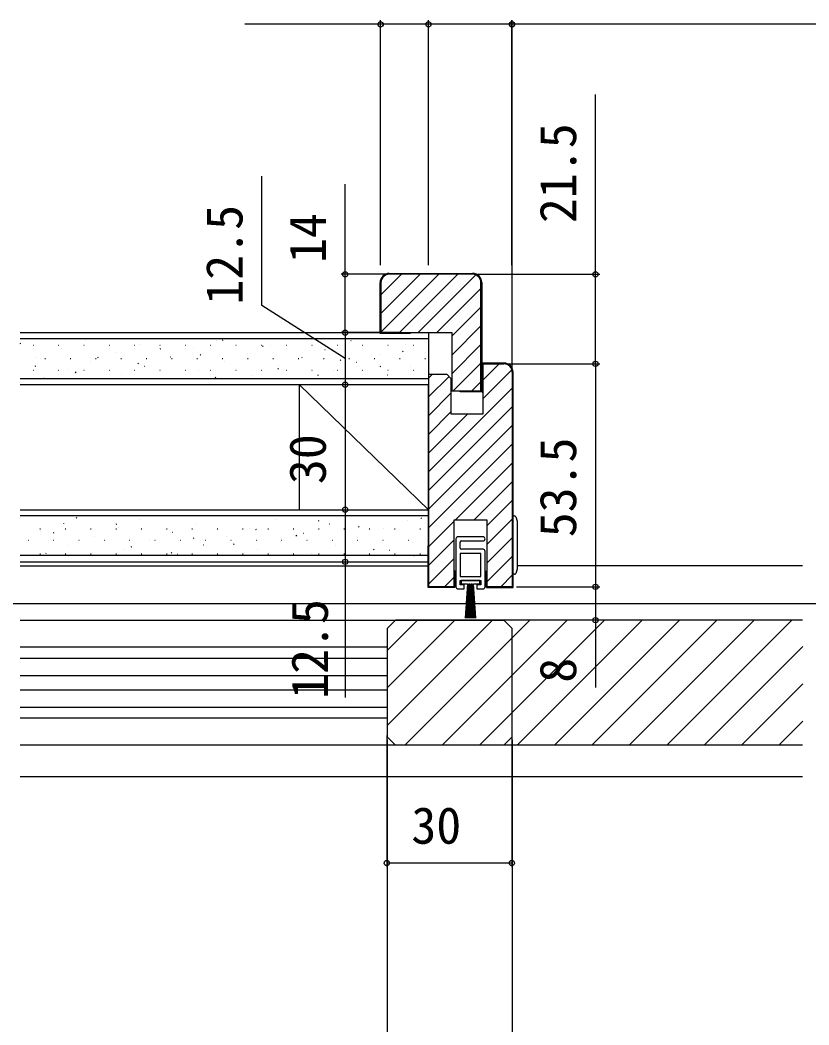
# Model space of a CAD drawing. Units: millimetres, scale not verified. Extents: x -525 to 525, y -783 to 779.
# Drawn here: x -1.9 to 187.4, y 155 to 396.2 of the extents above; entities that cross this region are included whole.
import ezdxf
from ezdxf.enums import TextEntityAlignment as Align

# ---------------------------------------------------------------- set-up
doc = ezdxf.new("R2010")
doc.units = ezdxf.units.MM
doc.header["$LTSCALE"] = 4
for name, color, linetype in [('0-5_YKK_12', 2, 'Continuous'), ('0-6_YKK_13', 4, 'Continuous'), ('0-8_YKK_D', 6, 'Continuous'), ('0-A_YSS_K', 3, 'Continuous'), ('0-B_YSS_KE', 3, 'Continuous')]:
    doc.layers.add(name, color=color, linetype=linetype)
doc.styles.add('ＭＳ ゴシック', font='')
doc.styles.get('ＭＳ ゴシック').set_extended_font_data('MS Gothic')

msp = doc.modelspace()

# ---------------------------------------------------------------- linework, layer by layer
at = {"layer": '0-5_YKK_12'}
for p, q in [((-1.926, 265.18), (96.161, 265.18)), ((185.824, 265.18), (117.352, 265.18)), ((-150.339, 256.18), (352.574, 256.18)), ((-1.926, 252.18), (114.161, 252.18)), ((86.161, 250.18), (88.161, 252.18)), ((86.161, 244.896), (93.446, 252.18)), ((86.161, 235.916), (102.426, 252.18)), ((86.161, 226.935), (111.406, 252.18)), ((185.824, 252.18), (88.161, 252.18)), ((114.161, 252.18), (116.161, 250.18)), ((116.161, 247.955), (120.386, 252.18)), ((116.161, 238.975), (129.367, 252.18)), ((116.161, 229.995), (138.347, 252.18)), ((117.327, 222.18), (147.327, 252.18)), ((126.307, 222.18), (156.307, 252.18)), ((135.288, 222.18), (165.288, 252.18)), ((144.268, 222.18), (174.268, 252.18)), ((153.248, 222.18), (183.248, 252.18)), ((86.161, 250.18), (86.161, 224.18)), ((116.161, 224.18), (116.161, 250.18)), ((90.386, 222.18), (116.161, 247.955)), ((86.161, 245.68), (-1.926, 245.68)), ((162.228, 222.18), (185.911, 245.863)), ((-1.926, 243.08), (86.161, 243.08)), ((-1.926, 238.88), (86.161, 238.88)), ((99.367, 222.18), (116.161, 238.975)), ((171.209, 222.18), (185.911, 236.883)), ((-1.926, 235.48), (86.161, 235.48)), ((-1.926, 231.28), (86.161, 231.28)), ((108.347, 222.18), (116.161, 229.995)), ((86.161, 228.68), (-1.926, 228.68)), ((180.189, 222.18), (185.911, 227.903)), ((114.161, 222.18), (-1.926, 222.18)), ((88.161, 222.18), (86.161, 224.18)), ((185.824, 222.18), (88.161, 222.18)), ((116.161, 224.18), (114.161, 222.18)), ((-1.926, 214.68), (185.824, 214.68))]:
    msp.add_line(p, q, dxfattribs=at)
at = {"layer": '0-6_YKK_13'}
for p, q in [((116.352, 277.18), (116.733, 277.18)), ((116.352, 263.18), (116.352, 277.18)), ((117.019, 276.972), (117.352, 275.93)), ((117.352, 275.93), (117.352, 275.674)), ((117.352, 275.674), (117.352, 264.687)), ((102.661, 271.68), (102.661, 260.18)), ((109.161, 272.18), (103.161, 272.18)), ((103.661, 269.48), (103.661, 270.88)), ((103.961, 271.18), (109.161, 271.18)), ((103.661, 268.18), (103.661, 262.68)), ((108.661, 268.18), (103.661, 268.18)), ((109.161, 269.18), (103.961, 269.18)), ((108.661, 262.68), (108.661, 268.18)), ((109.661, 260.18), (109.661, 268.68)), ((116.733, 263.18), (116.352, 263.18)), ((117.352, 264.43), (117.019, 263.389)), ((117.352, 264.687), (117.352, 264.43)), ((103.661, 262.68), (108.661, 262.68))]:
    msp.add_line(p, q, dxfattribs=at)
for points in [[(103.161, 259.68), (104.661, 259.68), (104.661, 260.68), (103.661, 260.68), (103.661, 261.68), (108.661, 261.68), (108.661, 260.68), (107.661, 260.68), (107.661, 259.68), (109.161, 259.68)], [(108.411, 261.68), (103.911, 261.68), (103.911, 260.88), (105.411, 260.88), (104.911, 252.68)], [(105.511, 260.88), (105.551, 260.88), (105.123, 252.68)], [(105.651, 260.88), (105.691, 260.88), (105.335, 252.68)], [(105.791, 260.88), (105.831, 260.88), (105.546, 252.68)], [(105.931, 260.88), (105.971, 260.88), (105.758, 252.68)], [(106.071, 260.88), (106.111, 260.88), (105.985, 252.68)], [(106.338, 252.68), (106.211, 260.88), (106.251, 260.88)], [(106.564, 252.68), (106.351, 260.88), (106.391, 260.88)], [(106.776, 252.68), (106.491, 260.88), (106.531, 260.88)], [(106.988, 252.68), (106.631, 260.88), (106.671, 260.88)], [(107.199, 252.68), (106.771, 260.88), (106.811, 260.88)], [(107.411, 252.68), (106.911, 260.88), (108.411, 260.88), (108.411, 261.68)]]:
    msp.add_lwpolyline(points, dxfattribs=at)
for centre, radius, start, end in [((116.733, 276.88), 0.3, 17.74467, 90), ((103.161, 271.68), 0.5, 90, 180), ((103.961, 270.88), 0.3, 90, 180), ((109.161, 271.68), 0.5, 270, 90), ((103.961, 269.48), 0.3, 180, 270), ((109.161, 268.68), 0.5, 0, 90), ((116.733, 263.48), 0.3, 270, 342.25533), ((103.161, 260.18), 0.5, 180, 270), ((109.161, 260.18), 0.5, 270, 0)]:
    msp.add_arc(centre, radius, start, end, dxfattribs=at)
at = {"layer": '0-8_YKK_D'}
for p, q in [((84.574, 337.379), (84.574, 396.179)), ((96.074, 337.379), (96.074, 396.179)), ((96.074, 337.379), (96.074, 396.179)), ((116.074, 337.379), (116.074, 396.179)), ((116.161, 312.68), (116.161, 396.179)), ((116.074, 395.179), (96.074, 395.179)), ((285.074, 395.179), (116.161, 395.179)), ((85.661, 335.179), (75.074, 335.179)), ((107.661, 335.179), (137.161, 335.179)), ((89.536, 321.179), (75.074, 321.179)), ((76.074, 321.179), (76.074, 308.679)), ((115.161, 313.68), (137.161, 313.68)), ((115.161, 313.68), (137.161, 313.68)), ((136.161, 313.68), (136.161, 260.18)), ((76.074, 308.679), (76.074, 278.679)), ((117.161, 260.18), (137.161, 260.18)), ((117.161, 260.18), (137.161, 260.18)), ((86.074, 224.479), (86.074, 192.877)), ((116.074, 224.479), (116.074, 192.877)), ((86.161, 223.48), (86.161, 116.181)), ((116.161, 223.48), (116.161, 136.181)), ((116.074, 193.877), (86.074, 193.877))]:
    msp.add_line(p, q, dxfattribs=at)
for points in [[(96.074, 395.179), (84.574, 395.179), (52.024, 395.179)], [(136.161, 313.68), (136.161, 335.179), (136.161, 378.305)], [(76.074, 314.929), (56.074, 327.718), (56.074, 358.718)], [(76.074, 321.179), (76.074, 335.179), (76.074, 356.797)], [(76.074, 278.679), (76.074, 266.179), (76.074, 233.629)], [(136.161, 260.18), (136.161, 252.18), (136.161, 235.989)]]:
    msp.add_lwpolyline(points, dxfattribs=at)
for centre in [(84.574, 395.179), (96.074, 395.179), (96.074, 395.179), (116.074, 395.179), (116.161, 395.179), (76.074, 335.179), (136.161, 335.179), (76.074, 321.179), (76.074, 321.179), (136.161, 313.68), (136.161, 313.68), (76.074, 308.679), (76.074, 308.679), (76.074, 278.679), (76.074, 278.679), (76.074, 266.179), (136.161, 260.18), (136.161, 260.18), (136.161, 252.18), (86.074, 193.877), (116.074, 193.877)]:
    msp.add_circle(centre, 0.637, dxfattribs=at)
at = {"layer": '0-A_YSS_K'}
for p, q in [((84.661, 330.231), (89.609, 335.179)), ((84.661, 325.741), (94.099, 335.179)), ((84.661, 321.251), (98.589, 335.179)), ((89.079, 321.179), (103.079, 335.179)), ((93.569, 321.179), (107.42, 335.03)), ((98.06, 321.179), (108.661, 331.781)), ((101.661, 320.291), (108.661, 327.291)), ((101.661, 315.8), (108.661, 322.8)), ((96.074, 319.679), (-1.926, 319.679)), ((-1.904, 318.554), (-1.737, 318.665)), ((13.655, 319.455), (13.674, 319.462)), ((26.673, 318.384), (26.692, 318.39)), ((45.178, 319.255), (45.197, 319.261)), ((46.658, 319.354), (46.825, 319.464)), ((77.455, 319.321), (77.474, 319.327)), ((101.661, 311.31), (108.661, 318.31)), ((1.168, 318.188), (1.268, 318.188)), ((7.248, 318.188), (7.348, 318.188)), ((8.075, 317.479), (8.093, 317.486)), ((13.328, 318.188), (13.428, 318.188)), ((19.408, 318.188), (19.508, 318.188)), ((21.093, 316.407), (21.112, 316.414)), ((25.488, 318.188), (25.588, 318.188)), ((31.568, 318.188), (31.668, 318.188)), ((31.674, 317.272), (31.841, 317.382)), ((37.648, 318.188), (37.748, 318.188)), ((39.692, 317.312), (39.711, 317.318)), ((41.279, 315.794), (41.446, 315.904)), ((43.728, 318.188), (43.828, 318.188)), ((49.808, 318.188), (49.908, 318.188)), ((52.71, 316.24), (52.729, 316.247)), ((55.888, 318.188), (55.988, 318.188)), ((56.263, 317.876), (56.43, 317.986)), ((58.197, 318.183), (58.216, 318.189)), ((61.968, 318.188), (62.068, 318.188)), ((68.048, 318.188), (68.148, 318.188)), ((71.215, 317.111), (71.234, 317.118)), ((74.128, 318.188), (74.228, 318.188)), ((80.208, 318.188), (80.308, 318.188)), ((84.234, 316.039), (84.253, 316.046)), ((86.288, 318.188), (86.388, 318.188)), ((89.841, 316.594), (90.007, 316.704)), ((90.474, 318.249), (90.493, 318.256)), ((92.368, 318.188), (92.468, 318.188)), ((1.834, 315.269), (1.853, 315.276)), ((4.018, 314.958), (4.118, 314.958)), ((10.098, 314.958), (10.198, 314.958)), ((14.853, 314.198), (14.872, 314.204)), ((16.178, 314.958), (16.278, 314.958)), ((16.69, 315.19), (16.857, 315.3)), ((22.258, 314.958), (22.358, 314.958)), ((26.295, 313.712), (26.462, 313.822)), ((28.338, 314.958), (28.438, 314.958)), ((34.112, 315.336), (34.13, 315.342)), ((34.418, 314.958), (34.518, 314.958)), ((40.498, 314.958), (40.598, 314.958)), ((46.578, 314.958), (46.678, 314.958)), ((47.13, 314.264), (47.149, 314.271)), ((52.658, 314.958), (52.758, 314.958)), ((58.738, 314.958), (58.838, 314.958)), ((64.818, 314.958), (64.918, 314.958)), ((65.729, 315.168), (65.748, 315.175)), ((70.898, 314.958), (70.998, 314.958)), ((74.857, 314.512), (75.023, 314.622)), ((76.978, 314.958), (77.078, 314.958)), ((78.747, 314.096), (78.766, 314.103)), ((83.058, 314.958), (83.158, 314.958)), ((89.138, 314.958), (89.238, 314.958)), ((95.218, 314.958), (95.318, 314.958)), ((102.02, 307.179), (108.661, 313.82)), ((109.161, 309.83), (113.011, 313.68)), ((1.168, 312.208), (1.268, 312.208)), ((1.706, 313.108), (1.873, 313.218)), ((7.248, 312.208), (7.348, 312.208)), ((9.367, 312.255), (9.385, 312.262)), ((11.311, 311.63), (11.478, 311.74)), ((13.328, 312.208), (13.428, 312.208)), ((19.408, 312.208), (19.508, 312.208)), ((22.385, 311.183), (22.404, 311.19)), ((25.488, 312.208), (25.588, 312.208)), ((27.871, 313.126), (27.89, 313.133)), ((31.568, 312.208), (31.668, 312.208)), ((37.648, 312.208), (37.748, 312.208)), ((40.89, 312.054), (40.909, 312.061)), ((43.728, 312.208), (43.828, 312.208)), ((49.808, 312.208), (49.908, 312.208)), ((55.888, 312.208), (55.988, 312.208)), ((59.873, 312.43), (60.04, 312.54)), ((60.149, 313.192), (60.167, 313.199)), ((61.968, 312.208), (62.068, 312.208)), ((68.048, 312.208), (68.148, 312.208)), ((73.167, 312.12), (73.186, 312.127)), ((74.128, 312.208), (74.228, 312.208)), ((80.208, 312.208), (80.308, 312.208)), ((84.462, 313.034), (84.629, 313.144)), ((86.288, 312.208), (86.388, 312.208)), ((91.766, 313.025), (91.785, 313.031)), ((92.368, 312.208), (92.468, 312.208)), ((96.161, 310.3), (97.041, 311.18)), ((109.161, 305.34), (116.077, 312.255)), ((-1.926, 310.179), (96.074, 310.179)), ((96.074, 308.679), (-1.926, 308.679)), ((3.786, 310.279), (3.805, 310.285)), ((44.889, 310.348), (45.056, 310.458)), ((53.908, 310.982), (53.927, 310.989)), ((69.478, 310.952), (69.645, 311.062)), ((86.186, 311.048), (86.204, 311.055)), ((96.074, 278.679), (96.074, 308.679)), ((96.161, 305.81), (100.996, 310.645)), ((106.51, 307.179), (108.661, 309.33)), ((96.161, 287.85), (116.161, 307.85)), ((96.161, 301.32), (101.461, 306.62)), ((96.161, 283.36), (116.161, 303.36)), ((96.161, 296.83), (101.461, 302.13)), ((96.161, 292.34), (105.501, 301.68)), ((96.161, 278.87), (116.161, 298.87)), ((96.161, 274.379), (116.161, 294.379)), ((102.452, 276.18), (116.161, 289.889)), ((106.942, 276.18), (116.161, 285.399)), ((110.161, 274.909), (116.161, 280.909)), ((-1.926, 278.679), (96.074, 278.679)), ((96.074, 266.179), (96.074, 278.679)), ((96.074, 277.179), (-1.926, 277.179)), ((8.544, 275.411), (8.563, 275.418)), ((11.48, 276.679), (11.647, 276.789)), ((21.085, 275.201), (21.252, 275.311)), ((27.048, 276.282), (27.067, 276.289)), ((40.067, 275.21), (40.086, 275.217)), ((59.326, 276.348), (59.345, 276.355)), ((69.647, 276), (69.813, 276.111)), ((72.344, 275.276), (72.363, 275.283)), ((90.943, 276.181), (90.962, 276.187)), ((94.236, 276.604), (94.403, 276.715)), ((96.161, 269.889), (102.161, 275.889)), ((110.161, 270.419), (116.161, 276.419)), ((2.818, 274.098), (2.918, 274.098)), ((2.963, 273.435), (2.982, 273.441)), ((6.101, 273.119), (6.268, 273.229)), ((8.898, 274.098), (8.998, 274.098)), ((14.978, 274.098), (15.078, 274.098)), ((21.058, 274.098), (21.158, 274.098)), ((21.562, 274.339), (21.581, 274.346)), ((27.138, 274.098), (27.238, 274.098)), ((33.218, 274.098), (33.318, 274.098)), ((34.581, 273.267), (34.6, 273.274)), ((39.298, 274.098), (39.398, 274.098)), ((45.378, 274.098), (45.478, 274.098)), ((51.458, 274.098), (51.558, 274.098)), ((53.085, 274.138), (53.104, 274.145)), ((54.663, 273.918), (54.83, 274.029)), ((57.538, 274.098), (57.638, 274.098)), ((63.618, 274.098), (63.718, 274.098)), ((64.268, 272.44), (64.435, 272.551)), ((66.104, 273.066), (66.123, 273.073)), ((69.698, 274.098), (69.798, 274.098)), ((75.778, 274.098), (75.878, 274.098)), ((79.252, 274.522), (79.419, 274.633)), ((81.858, 274.098), (81.958, 274.098)), ((85.363, 274.204), (85.382, 274.211)), ((87.938, 274.098), (88.038, 274.098)), ((94.018, 274.098), (94.118, 274.098)), ((-0.032, 271.348), (0.068, 271.348)), ((6.048, 271.348), (6.148, 271.348)), ((9.741, 270.153), (9.76, 270.16)), ((12.128, 271.348), (12.228, 271.348)), ((15.982, 272.363), (16.001, 272.37)), ((18.208, 271.348), (18.308, 271.348)), ((24.288, 271.348), (24.388, 271.348)), ((29, 271.291), (29.019, 271.298)), ((30.368, 271.348), (30.468, 271.348)), ((36.448, 271.348), (36.548, 271.348)), ((39.679, 271.836), (39.846, 271.947)), ((42.019, 270.219), (42.038, 270.226)), ((42.528, 271.348), (42.628, 271.348)), ((47.599, 272.196), (47.618, 272.202)), ((48.608, 271.348), (48.708, 271.348)), ((49.284, 270.358), (49.451, 270.469)), ((54.688, 271.348), (54.788, 271.348)), ((60.618, 271.124), (60.637, 271.13)), ((60.768, 271.348), (60.868, 271.348)), ((66.848, 271.348), (66.948, 271.348)), ((72.928, 271.348), (73.028, 271.348)), ((79.008, 271.348), (79.108, 271.348)), ((79.122, 271.995), (79.141, 272.001)), ((85.088, 271.348), (85.188, 271.348)), ((91.168, 271.348), (91.268, 271.348)), ((92.141, 270.923), (92.16, 270.93)), ((96.161, 265.399), (102.161, 271.399)), ((110.161, 265.929), (116.161, 271.929)), ((96.074, 267.679), (-1.926, 267.679)), ((2.818, 268.118), (2.918, 268.118)), ((4.255, 268.21), (4.274, 268.217)), ((8.898, 268.118), (8.998, 268.118)), ((9.721, 267.679), (9.878, 267.783)), ((14.978, 268.118), (15.078, 268.118)), ((21.058, 268.118), (21.158, 268.118)), ((22.76, 269.081), (22.779, 269.088)), ((24.695, 269.754), (24.862, 269.865)), ((27.138, 268.118), (27.238, 268.118)), ((33.218, 268.118), (33.318, 268.118)), ((34.3, 268.276), (34.467, 268.387)), ((35.778, 268.01), (35.797, 268.016)), ((39.298, 268.118), (39.398, 268.118)), ((45.378, 268.118), (45.478, 268.118)), ((51.458, 268.118), (51.558, 268.118)), ((55.037, 269.148), (55.056, 269.154)), ((57.538, 268.118), (57.638, 268.118)), ((63.618, 268.118), (63.718, 268.118)), ((68.056, 268.076), (68.075, 268.082)), ((69.698, 268.118), (69.798, 268.118)), ((73.636, 270.052), (73.655, 270.059)), ((75.778, 268.118), (75.878, 268.118)), ((81.858, 268.118), (81.958, 268.118)), ((82.862, 269.076), (83.028, 269.186)), ((86.655, 268.98), (86.674, 268.987)), ((87.938, 268.118), (88.038, 268.118)), ((92.589, 267.679), (92.634, 267.708)), ((94.018, 268.118), (94.118, 268.118)), ((-1.926, 266.179), (96.074, 266.179)), ((96.161, 260.909), (102.161, 266.909)), ((110.161, 261.439), (116.161, 267.439)), ((113.393, 260.18), (116.161, 262.949)), ((99.923, 260.18), (102.161, 262.419))]:
    msp.add_line(p, q, dxfattribs=at)
for points in [[(-1.926, 321.179), (96.074, 321.179), (96.074, 308.679)], [(65.074, 278.679), (65.074, 308.679), (96.074, 278.679)]]:
    msp.add_lwpolyline(points, dxfattribs=at)
at = {"layer": '0-B_YSS_KE'}
for p, q in [((86.661, 335.379), (106.661, 335.379)), ((106.661, 335.179), (86.661, 335.179)), ((114.161, 313.88), (108.961, 313.88)), ((108.961, 306.88), (108.961, 313.88)), ((116.361, 259.98), (116.361, 311.68)), ((108.961, 306.88), (109.161, 306.88)), ((109.961, 259.98), (109.961, 263.98)), ((109.961, 263.98), (110.161, 263.98)), ((102.361, 259.98), (95.961, 259.98)), ((109.961, 259.98), (116.361, 259.98))]:
    msp.add_line(p, q, dxfattribs=at)
for points in [[(91.661, 321.179), (91.661, 320.979), (84.461, 320.979), (84.461, 333.179)], [(84.661, 333.179), (84.661, 321.179), (101.661, 321.179), (101.661, 307.179)], [(101.661, 307.179), (108.661, 307.179), (108.661, 333.179)], [(108.861, 333.179), (108.861, 306.979), (103.661, 306.979), (103.661, 307.179)], [(102.161, 276.18), (102.161, 260.18), (96.161, 260.18), (96.161, 311.18), (100.461, 311.18), (101.461, 310.18), (101.461, 301.68), (109.161, 301.68), (109.161, 313.68), (114.161, 313.68)], [(116.161, 311.68), (116.161, 260.18), (110.161, 260.18), (110.161, 276.18), (102.161, 276.18)], [(95.961, 259.98), (95.961, 269.98), (96.161, 269.98)], [(102.361, 259.98), (102.361, 263.98), (102.161, 263.98)]]:
    msp.add_lwpolyline(points, dxfattribs=at)
for centre, radius, start, end in [((86.661, 333.179), 2.2, 90, 180), ((86.661, 333.179), 2, 90, 180), ((106.661, 333.179), 2.2, 360, 90), ((106.661, 333.179), 2, 0, 90), ((114.161, 311.68), 2.2, 0, 90), ((114.161, 311.68), 2, 0, 90)]:
    msp.add_arc(centre, radius, start, end, dxfattribs=at)

# ---------------------------------------------------------------- texts
at = {"layer": '0-8_YKK_D', "style": 'ＭＳ ゴシック'}
for s, p in [('21.5', (134.161, 347.464)), ('12.5', (54.074, 327.877)), ('14', (74.074, 337.888)), ('30', (74.074, 284.815)), ('53.5', (134.161, 272.067)), ('12.5', (74.574, 233.288)), ('8', (134.161, 237.171))]:
    msp.add_text(s, height=8.798, rotation=90, dxfattribs=at).set_placement(p, align=Align.BOTTOM_LEFT)
msp.add_text('30', height=8.798, dxfattribs=at).set_placement((91.96, 195.877), align=Align.BOTTOM_LEFT)

doc.saveas('drawing.dxf')
